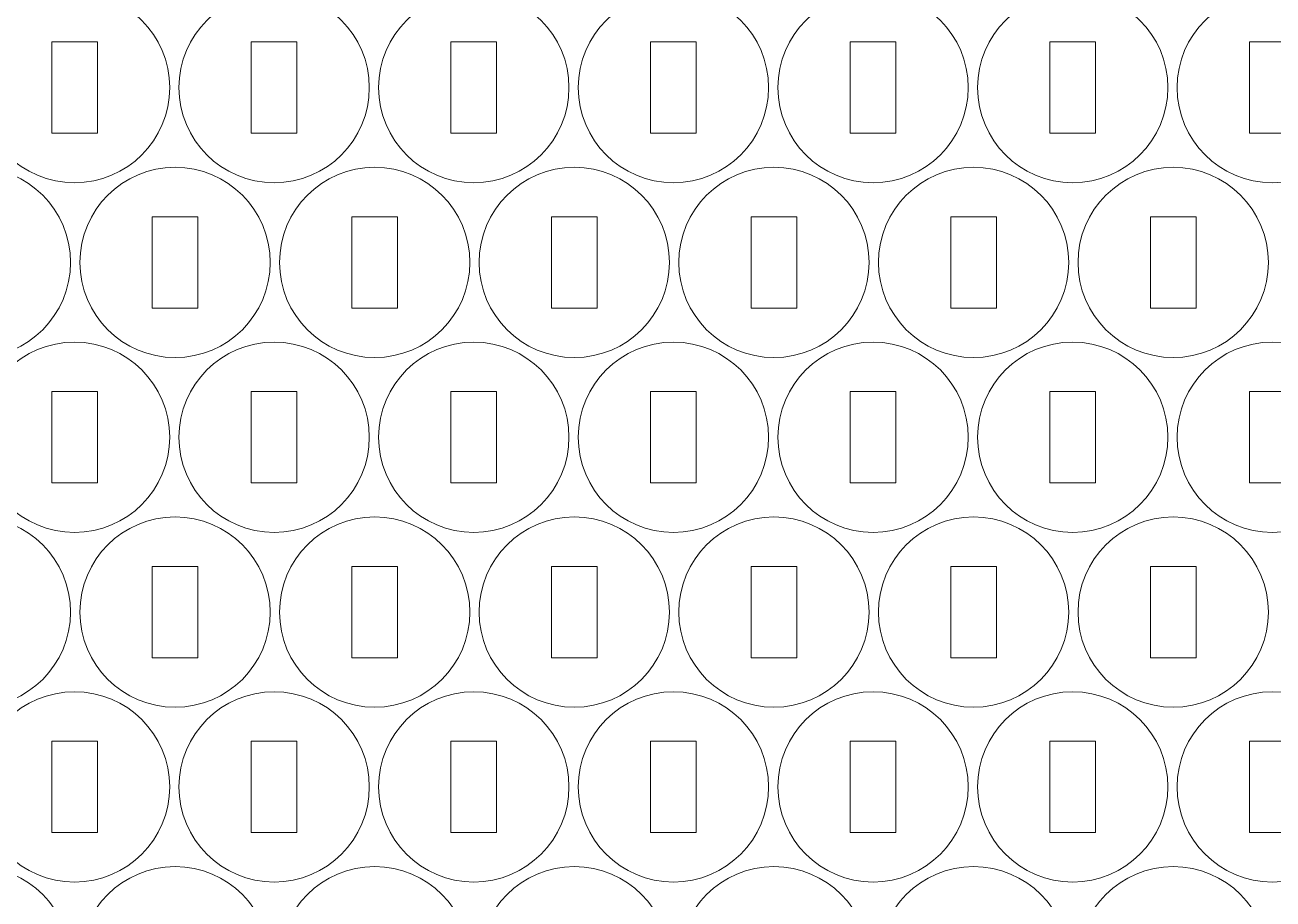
# Model space of a CAD drawing. Header units: millimetres. Extents: x -417 to 417, y -320 to 320.
# Drawn here: x -246.5 to -164.6, y -206.5 to -149.1 of the extents above; entities that cross this region are included whole.
import ezdxf

# ---------------------------------------------------------------- set-up
doc = ezdxf.new("R2010")
doc.units = ezdxf.units.MM
doc.header["$MEASUREMENT"] = 0
doc.layers.add('Camada 1', color=7, linetype='Continuous')

msp = doc.modelspace()

# ---------------------------------------------------------------- linework, layer by layer
at = {"layer": 'Camada 1', "lineweight": 20}
for points in [[(-243.2844, -146.978), (-239.8326, -146.978), (-237.0344, -149.7762), (-237.0344, -153.228), (-237.0344, -153.228), (-237.0344, -156.6798), (-239.8326, -159.478), (-243.2844, -159.478), (-243.2844, -159.478), (-246.7362, -159.478), (-249.5344, -156.6798), (-249.5344, -153.228), (-249.5344, -153.228), (-249.5344, -149.7762), (-246.7362, -146.978), (-243.2844, -146.978)], [(-230.1736, -146.978), (-226.7218, -146.978), (-223.9236, -149.7762), (-223.9236, -153.228), (-223.9236, -153.228), (-223.9236, -156.6798), (-226.7218, -159.478), (-230.1736, -159.478), (-230.1736, -159.478), (-233.6254, -159.478), (-236.4236, -156.6798), (-236.4236, -153.228), (-236.4236, -153.228), (-236.4236, -149.7762), (-233.6254, -146.978), (-230.1736, -146.978)], [(-217.0628, -146.978), (-213.611, -146.978), (-210.8128, -149.7762), (-210.8128, -153.228), (-210.8128, -153.228), (-210.8128, -156.6798), (-213.611, -159.478), (-217.0628, -159.478), (-217.0628, -159.478), (-220.5146, -159.478), (-223.3128, -156.6798), (-223.3128, -153.228), (-223.3128, -153.228), (-223.3128, -149.7762), (-220.5146, -146.978), (-217.0628, -146.978)], [(-203.952, -146.978), (-200.5002, -146.978), (-197.702, -149.7762), (-197.702, -153.228), (-197.702, -153.228), (-197.702, -156.6798), (-200.5002, -159.478), (-203.952, -159.478), (-203.952, -159.478), (-207.4038, -159.478), (-210.202, -156.6798), (-210.202, -153.228), (-210.202, -153.228), (-210.202, -149.7762), (-207.4038, -146.978), (-203.952, -146.978)], [(-190.8412, -146.978), (-187.3894, -146.978), (-184.5912, -149.7762), (-184.5912, -153.228), (-184.5912, -153.228), (-184.5912, -156.6798), (-187.3894, -159.478), (-190.8412, -159.478), (-190.8412, -159.478), (-194.293, -159.478), (-197.0912, -156.6798), (-197.0912, -153.228), (-197.0912, -153.228), (-197.0912, -149.7762), (-194.293, -146.978), (-190.8412, -146.978)], [(-177.7304, -146.978), (-174.2786, -146.978), (-171.4804, -149.7762), (-171.4804, -153.228), (-171.4804, -153.228), (-171.4804, -156.6798), (-174.2786, -159.478), (-177.7304, -159.478), (-177.7304, -159.478), (-181.1822, -159.478), (-183.9804, -156.6798), (-183.9804, -153.228), (-183.9804, -153.228), (-183.9804, -149.7762), (-181.1822, -146.978), (-177.7304, -146.978)], [(-164.6196, -146.978), (-161.1678, -146.978), (-158.3696, -149.7762), (-158.3696, -153.228), (-158.3696, -153.228), (-158.3696, -156.6798), (-161.1678, -159.478), (-164.6196, -159.478), (-164.6196, -159.478), (-168.0714, -159.478), (-170.8696, -156.6798), (-170.8696, -153.228), (-170.8696, -153.228), (-170.8696, -149.7762), (-168.0714, -146.978), (-164.6196, -146.978)], [(-244.7844, -150.228), (-244.7844, -150.228), (-241.7844, -150.228), (-241.7844, -150.228), (-241.7844, -150.228), (-241.7844, -150.228), (-241.7844, -156.228), (-241.7844, -156.228), (-241.7844, -156.228), (-241.7844, -156.228), (-244.7844, -156.228), (-244.7844, -156.228), (-244.7844, -156.228), (-244.7844, -156.228), (-244.7844, -150.228), (-244.7844, -150.228)], [(-231.6736, -150.228), (-231.6736, -150.228), (-228.6736, -150.228), (-228.6736, -150.228), (-228.6736, -150.228), (-228.6736, -150.228), (-228.6736, -156.228), (-228.6736, -156.228), (-228.6736, -156.228), (-228.6736, -156.228), (-231.6736, -156.228), (-231.6736, -156.228), (-231.6736, -156.228), (-231.6736, -156.228), (-231.6736, -150.228), (-231.6736, -150.228)], [(-218.5628, -150.228), (-218.5628, -150.228), (-215.5628, -150.228), (-215.5628, -150.228), (-215.5628, -150.228), (-215.5628, -150.228), (-215.5628, -156.228), (-215.5628, -156.228), (-215.5628, -156.228), (-215.5628, -156.228), (-218.5628, -156.228), (-218.5628, -156.228), (-218.5628, -156.228), (-218.5628, -156.228), (-218.5628, -150.228), (-218.5628, -150.228)], [(-205.452, -150.228), (-205.452, -150.228), (-202.452, -150.228), (-202.452, -150.228), (-202.452, -150.228), (-202.452, -150.228), (-202.452, -156.228), (-202.452, -156.228), (-202.452, -156.228), (-202.452, -156.228), (-205.452, -156.228), (-205.452, -156.228), (-205.452, -156.228), (-205.452, -156.228), (-205.452, -150.228), (-205.452, -150.228)], [(-192.3412, -150.228), (-192.3412, -150.228), (-189.3412, -150.228), (-189.3412, -150.228), (-189.3412, -150.228), (-189.3412, -150.228), (-189.3412, -156.228), (-189.3412, -156.228), (-189.3412, -156.228), (-189.3412, -156.228), (-192.3412, -156.228), (-192.3412, -156.228), (-192.3412, -156.228), (-192.3412, -156.228), (-192.3412, -150.228), (-192.3412, -150.228)], [(-179.2304, -150.228), (-179.2304, -150.228), (-176.2304, -150.228), (-176.2304, -150.228), (-176.2304, -150.228), (-176.2304, -150.228), (-176.2304, -156.228), (-176.2304, -156.228), (-176.2304, -156.228), (-176.2304, -156.228), (-179.2304, -156.228), (-179.2304, -156.228), (-179.2304, -156.228), (-179.2304, -156.228), (-179.2304, -150.228), (-179.2304, -150.228)], [(-166.1196, -150.228), (-166.1196, -150.228), (-163.1196, -150.228), (-163.1196, -150.228), (-163.1196, -150.228), (-163.1196, -150.228), (-163.1196, -156.228), (-163.1196, -156.228), (-163.1196, -156.228), (-163.1196, -156.228), (-166.1196, -156.228), (-166.1196, -156.228), (-166.1196, -156.228), (-166.1196, -156.228), (-166.1196, -150.228), (-166.1196, -150.228)], [(-249.7931, -158.4609), (-246.3413, -158.4609), (-243.5431, -161.2591), (-243.5431, -164.7109), (-243.5431, -164.7109), (-243.5431, -168.1627), (-246.3413, -170.9609), (-249.7931, -170.9609), (-249.7931, -170.9609), (-253.2449, -170.9609), (-256.0431, -168.1627), (-256.0431, -164.7109), (-256.0431, -164.7109), (-256.0431, -161.2591), (-253.2449, -158.4609), (-249.7931, -158.4609)], [(-236.6823, -158.4609), (-233.2305, -158.4609), (-230.4323, -161.2591), (-230.4323, -164.7109), (-230.4323, -164.7109), (-230.4323, -168.1627), (-233.2305, -170.9609), (-236.6823, -170.9609), (-236.6823, -170.9609), (-240.1341, -170.9609), (-242.9323, -168.1627), (-242.9323, -164.7109), (-242.9323, -164.7109), (-242.9323, -161.2591), (-240.1341, -158.4609), (-236.6823, -158.4609)], [(-223.5715, -158.4609), (-220.1197, -158.4609), (-217.3215, -161.2591), (-217.3215, -164.7109), (-217.3215, -164.7109), (-217.3215, -168.1627), (-220.1197, -170.9609), (-223.5715, -170.9609), (-223.5715, -170.9609), (-227.0233, -170.9609), (-229.8215, -168.1627), (-229.8215, -164.7109), (-229.8215, -164.7109), (-229.8215, -161.2591), (-227.0233, -158.4609), (-223.5715, -158.4609)], [(-210.4607, -158.4609), (-207.0089, -158.4609), (-204.2107, -161.2591), (-204.2107, -164.7109), (-204.2107, -164.7109), (-204.2107, -168.1627), (-207.0089, -170.9609), (-210.4607, -170.9609), (-210.4607, -170.9609), (-213.9125, -170.9609), (-216.7107, -168.1627), (-216.7107, -164.7109), (-216.7107, -164.7109), (-216.7107, -161.2591), (-213.9125, -158.4609), (-210.4607, -158.4609)], [(-197.3499, -158.4609), (-193.8981, -158.4609), (-191.0999, -161.2591), (-191.0999, -164.7109), (-191.0999, -164.7109), (-191.0999, -168.1627), (-193.8981, -170.9609), (-197.3499, -170.9609), (-197.3499, -170.9609), (-200.8017, -170.9609), (-203.5999, -168.1627), (-203.5999, -164.7109), (-203.5999, -164.7109), (-203.5999, -161.2591), (-200.8017, -158.4609), (-197.3499, -158.4609)], [(-184.2391, -158.4609), (-180.7873, -158.4609), (-177.9891, -161.2591), (-177.9891, -164.7109), (-177.9891, -164.7109), (-177.9891, -168.1627), (-180.7873, -170.9609), (-184.2391, -170.9609), (-184.2391, -170.9609), (-187.6909, -170.9609), (-190.4891, -168.1627), (-190.4891, -164.7109), (-190.4891, -164.7109), (-190.4891, -161.2591), (-187.6909, -158.4609), (-184.2391, -158.4609)], [(-171.1283, -158.4609), (-167.6765, -158.4609), (-164.8783, -161.2591), (-164.8783, -164.7109), (-164.8783, -164.7109), (-164.8783, -168.1627), (-167.6765, -170.9609), (-171.1283, -170.9609), (-171.1283, -170.9609), (-174.5801, -170.9609), (-177.3783, -168.1627), (-177.3783, -164.7109), (-177.3783, -164.7109), (-177.3783, -161.2591), (-174.5801, -158.4609), (-171.1283, -158.4609)], [(-238.1823, -161.7109), (-238.1823, -161.7109), (-235.1823, -161.7109), (-235.1823, -161.7109), (-235.1823, -161.7109), (-235.1823, -161.7109), (-235.1823, -167.7109), (-235.1823, -167.7109), (-235.1823, -167.7109), (-235.1823, -167.7109), (-238.1823, -167.7109), (-238.1823, -167.7109), (-238.1823, -167.7109), (-238.1823, -167.7109), (-238.1823, -161.7109), (-238.1823, -161.7109)], [(-225.0715, -161.7109), (-225.0715, -161.7109), (-222.0715, -161.7109), (-222.0715, -161.7109), (-222.0715, -161.7109), (-222.0715, -161.7109), (-222.0715, -167.7109), (-222.0715, -167.7109), (-222.0715, -167.7109), (-222.0715, -167.7109), (-225.0715, -167.7109), (-225.0715, -167.7109), (-225.0715, -167.7109), (-225.0715, -167.7109), (-225.0715, -161.7109), (-225.0715, -161.7109)], [(-211.9607, -161.7109), (-211.9607, -161.7109), (-208.9607, -161.7109), (-208.9607, -161.7109), (-208.9607, -161.7109), (-208.9607, -161.7109), (-208.9607, -167.7109), (-208.9607, -167.7109), (-208.9607, -167.7109), (-208.9607, -167.7109), (-211.9607, -167.7109), (-211.9607, -167.7109), (-211.9607, -167.7109), (-211.9607, -167.7109), (-211.9607, -161.7109), (-211.9607, -161.7109)], [(-198.8499, -161.7109), (-198.8499, -161.7109), (-195.8499, -161.7109), (-195.8499, -161.7109), (-195.8499, -161.7109), (-195.8499, -161.7109), (-195.8499, -167.7109), (-195.8499, -167.7109), (-195.8499, -167.7109), (-195.8499, -167.7109), (-198.8499, -167.7109), (-198.8499, -167.7109), (-198.8499, -167.7109), (-198.8499, -167.7109), (-198.8499, -161.7109), (-198.8499, -161.7109)], [(-185.7391, -161.7109), (-185.7391, -161.7109), (-182.7391, -161.7109), (-182.7391, -161.7109), (-182.7391, -161.7109), (-182.7391, -161.7109), (-182.7391, -167.7109), (-182.7391, -167.7109), (-182.7391, -167.7109), (-182.7391, -167.7109), (-185.7391, -167.7109), (-185.7391, -167.7109), (-185.7391, -167.7109), (-185.7391, -167.7109), (-185.7391, -161.7109), (-185.7391, -161.7109)], [(-172.6283, -161.7109), (-172.6283, -161.7109), (-169.6283, -161.7109), (-169.6283, -161.7109), (-169.6283, -161.7109), (-169.6283, -161.7109), (-169.6283, -167.7109), (-169.6283, -167.7109), (-169.6283, -167.7109), (-169.6283, -167.7109), (-172.6283, -167.7109), (-172.6283, -167.7109), (-172.6283, -167.7109), (-172.6283, -167.7109), (-172.6283, -161.7109), (-172.6283, -161.7109)], [(-243.2844, -169.9438), (-239.8326, -169.9438), (-237.0344, -172.742), (-237.0344, -176.1938), (-237.0344, -176.1938), (-237.0344, -179.6456), (-239.8326, -182.4438), (-243.2844, -182.4438), (-243.2844, -182.4438), (-246.7362, -182.4438), (-249.5344, -179.6456), (-249.5344, -176.1938), (-249.5344, -176.1938), (-249.5344, -172.742), (-246.7362, -169.9438), (-243.2844, -169.9438)], [(-230.1736, -169.9438), (-226.7218, -169.9438), (-223.9236, -172.742), (-223.9236, -176.1938), (-223.9236, -176.1938), (-223.9236, -179.6456), (-226.7218, -182.4438), (-230.1736, -182.4438), (-230.1736, -182.4438), (-233.6254, -182.4438), (-236.4236, -179.6456), (-236.4236, -176.1938), (-236.4236, -176.1938), (-236.4236, -172.742), (-233.6254, -169.9438), (-230.1736, -169.9438)], [(-217.0628, -169.9438), (-213.611, -169.9438), (-210.8128, -172.742), (-210.8128, -176.1938), (-210.8128, -176.1938), (-210.8128, -179.6456), (-213.611, -182.4438), (-217.0628, -182.4438), (-217.0628, -182.4438), (-220.5146, -182.4438), (-223.3128, -179.6456), (-223.3128, -176.1938), (-223.3128, -176.1938), (-223.3128, -172.742), (-220.5146, -169.9438), (-217.0628, -169.9438)], [(-203.952, -169.9438), (-200.5002, -169.9438), (-197.702, -172.742), (-197.702, -176.1938), (-197.702, -176.1938), (-197.702, -179.6456), (-200.5002, -182.4438), (-203.952, -182.4438), (-203.952, -182.4438), (-207.4038, -182.4438), (-210.202, -179.6456), (-210.202, -176.1938), (-210.202, -176.1938), (-210.202, -172.742), (-207.4038, -169.9438), (-203.952, -169.9438)], [(-190.8412, -169.9438), (-187.3894, -169.9438), (-184.5912, -172.742), (-184.5912, -176.1938), (-184.5912, -176.1938), (-184.5912, -179.6456), (-187.3894, -182.4438), (-190.8412, -182.4438), (-190.8412, -182.4438), (-194.293, -182.4438), (-197.0912, -179.6456), (-197.0912, -176.1938), (-197.0912, -176.1938), (-197.0912, -172.742), (-194.293, -169.9438), (-190.8412, -169.9438)], [(-177.7304, -169.9438), (-174.2786, -169.9438), (-171.4804, -172.742), (-171.4804, -176.1938), (-171.4804, -176.1938), (-171.4804, -179.6456), (-174.2786, -182.4438), (-177.7304, -182.4438), (-177.7304, -182.4438), (-181.1822, -182.4438), (-183.9804, -179.6456), (-183.9804, -176.1938), (-183.9804, -176.1938), (-183.9804, -172.742), (-181.1822, -169.9438), (-177.7304, -169.9438)], [(-164.6196, -169.9438), (-161.1678, -169.9438), (-158.3696, -172.742), (-158.3696, -176.1938), (-158.3696, -176.1938), (-158.3696, -179.6456), (-161.1678, -182.4438), (-164.6196, -182.4438), (-164.6196, -182.4438), (-168.0714, -182.4438), (-170.8696, -179.6456), (-170.8696, -176.1938), (-170.8696, -176.1938), (-170.8696, -172.742), (-168.0714, -169.9438), (-164.6196, -169.9438)], [(-244.7844, -173.1938), (-244.7844, -173.1938), (-241.7844, -173.1938), (-241.7844, -173.1938), (-241.7844, -173.1938), (-241.7844, -173.1938), (-241.7844, -179.1938), (-241.7844, -179.1938), (-241.7844, -179.1938), (-241.7844, -179.1938), (-244.7844, -179.1938), (-244.7844, -179.1938), (-244.7844, -179.1938), (-244.7844, -179.1938), (-244.7844, -173.1938), (-244.7844, -173.1938)], [(-231.6736, -173.1938), (-231.6736, -173.1938), (-228.6736, -173.1938), (-228.6736, -173.1938), (-228.6736, -173.1938), (-228.6736, -173.1938), (-228.6736, -179.1938), (-228.6736, -179.1938), (-228.6736, -179.1938), (-228.6736, -179.1938), (-231.6736, -179.1938), (-231.6736, -179.1938), (-231.6736, -179.1938), (-231.6736, -179.1938), (-231.6736, -173.1938), (-231.6736, -173.1938)], [(-218.5628, -173.1938), (-218.5628, -173.1938), (-215.5628, -173.1938), (-215.5628, -173.1938), (-215.5628, -173.1938), (-215.5628, -173.1938), (-215.5628, -179.1938), (-215.5628, -179.1938), (-215.5628, -179.1938), (-215.5628, -179.1938), (-218.5628, -179.1938), (-218.5628, -179.1938), (-218.5628, -179.1938), (-218.5628, -179.1938), (-218.5628, -173.1938), (-218.5628, -173.1938)], [(-205.452, -173.1938), (-205.452, -173.1938), (-202.452, -173.1938), (-202.452, -173.1938), (-202.452, -173.1938), (-202.452, -173.1938), (-202.452, -179.1938), (-202.452, -179.1938), (-202.452, -179.1938), (-202.452, -179.1938), (-205.452, -179.1938), (-205.452, -179.1938), (-205.452, -179.1938), (-205.452, -179.1938), (-205.452, -173.1938), (-205.452, -173.1938)], [(-192.3412, -173.1938), (-192.3412, -173.1938), (-189.3412, -173.1938), (-189.3412, -173.1938), (-189.3412, -173.1938), (-189.3412, -173.1938), (-189.3412, -179.1938), (-189.3412, -179.1938), (-189.3412, -179.1938), (-189.3412, -179.1938), (-192.3412, -179.1938), (-192.3412, -179.1938), (-192.3412, -179.1938), (-192.3412, -179.1938), (-192.3412, -173.1938), (-192.3412, -173.1938)], [(-179.2304, -173.1938), (-179.2304, -173.1938), (-176.2304, -173.1938), (-176.2304, -173.1938), (-176.2304, -173.1938), (-176.2304, -173.1938), (-176.2304, -179.1938), (-176.2304, -179.1938), (-176.2304, -179.1938), (-176.2304, -179.1938), (-179.2304, -179.1938), (-179.2304, -179.1938), (-179.2304, -179.1938), (-179.2304, -179.1938), (-179.2304, -173.1938), (-179.2304, -173.1938)], [(-166.1196, -173.1938), (-166.1196, -173.1938), (-163.1196, -173.1938), (-163.1196, -173.1938), (-163.1196, -173.1938), (-163.1196, -173.1938), (-163.1196, -179.1938), (-163.1196, -179.1938), (-163.1196, -179.1938), (-163.1196, -179.1938), (-166.1196, -179.1938), (-166.1196, -179.1938), (-166.1196, -179.1938), (-166.1196, -179.1938), (-166.1196, -173.1938), (-166.1196, -173.1938)], [(-249.7931, -181.4267), (-246.3413, -181.4267), (-243.5431, -184.2249), (-243.5431, -187.6767), (-243.5431, -187.6767), (-243.5431, -191.1285), (-246.3413, -193.9267), (-249.7931, -193.9267), (-249.7931, -193.9267), (-253.2449, -193.9267), (-256.0431, -191.1285), (-256.0431, -187.6767), (-256.0431, -187.6767), (-256.0431, -184.2249), (-253.2449, -181.4267), (-249.7931, -181.4267)], [(-236.6823, -181.4267), (-233.2305, -181.4267), (-230.4323, -184.2249), (-230.4323, -187.6767), (-230.4323, -187.6767), (-230.4323, -191.1285), (-233.2305, -193.9267), (-236.6823, -193.9267), (-236.6823, -193.9267), (-240.1341, -193.9267), (-242.9323, -191.1285), (-242.9323, -187.6767), (-242.9323, -187.6767), (-242.9323, -184.2249), (-240.1341, -181.4267), (-236.6823, -181.4267)], [(-223.5715, -181.4267), (-220.1197, -181.4267), (-217.3215, -184.2249), (-217.3215, -187.6767), (-217.3215, -187.6767), (-217.3215, -191.1285), (-220.1197, -193.9267), (-223.5715, -193.9267), (-223.5715, -193.9267), (-227.0233, -193.9267), (-229.8215, -191.1285), (-229.8215, -187.6767), (-229.8215, -187.6767), (-229.8215, -184.2249), (-227.0233, -181.4267), (-223.5715, -181.4267)], [(-210.4607, -181.4267), (-207.0089, -181.4267), (-204.2107, -184.2249), (-204.2107, -187.6767), (-204.2107, -187.6767), (-204.2107, -191.1285), (-207.0089, -193.9267), (-210.4607, -193.9267), (-210.4607, -193.9267), (-213.9125, -193.9267), (-216.7107, -191.1285), (-216.7107, -187.6767), (-216.7107, -187.6767), (-216.7107, -184.2249), (-213.9125, -181.4267), (-210.4607, -181.4267)], [(-197.3499, -181.4267), (-193.8981, -181.4267), (-191.0999, -184.2249), (-191.0999, -187.6767), (-191.0999, -187.6767), (-191.0999, -191.1285), (-193.8981, -193.9267), (-197.3499, -193.9267), (-197.3499, -193.9267), (-200.8017, -193.9267), (-203.5999, -191.1285), (-203.5999, -187.6767), (-203.5999, -187.6767), (-203.5999, -184.2249), (-200.8017, -181.4267), (-197.3499, -181.4267)], [(-184.2391, -181.4267), (-180.7873, -181.4267), (-177.9891, -184.2249), (-177.9891, -187.6767), (-177.9891, -187.6767), (-177.9891, -191.1285), (-180.7873, -193.9267), (-184.2391, -193.9267), (-184.2391, -193.9267), (-187.6909, -193.9267), (-190.4891, -191.1285), (-190.4891, -187.6767), (-190.4891, -187.6767), (-190.4891, -184.2249), (-187.6909, -181.4267), (-184.2391, -181.4267)], [(-171.1283, -181.4267), (-167.6765, -181.4267), (-164.8783, -184.2249), (-164.8783, -187.6767), (-164.8783, -187.6767), (-164.8783, -191.1285), (-167.6765, -193.9267), (-171.1283, -193.9267), (-171.1283, -193.9267), (-174.5801, -193.9267), (-177.3783, -191.1285), (-177.3783, -187.6767), (-177.3783, -187.6767), (-177.3783, -184.2249), (-174.5801, -181.4267), (-171.1283, -181.4267)], [(-238.1823, -184.6767), (-238.1823, -184.6767), (-235.1823, -184.6767), (-235.1823, -184.6767), (-235.1823, -184.6767), (-235.1823, -184.6767), (-235.1823, -190.6767), (-235.1823, -190.6767), (-235.1823, -190.6767), (-235.1823, -190.6767), (-238.1823, -190.6767), (-238.1823, -190.6767), (-238.1823, -190.6767), (-238.1823, -190.6767), (-238.1823, -184.6767), (-238.1823, -184.6767)], [(-225.0715, -184.6767), (-225.0715, -184.6767), (-222.0715, -184.6767), (-222.0715, -184.6767), (-222.0715, -184.6767), (-222.0715, -184.6767), (-222.0715, -190.6767), (-222.0715, -190.6767), (-222.0715, -190.6767), (-222.0715, -190.6767), (-225.0715, -190.6767), (-225.0715, -190.6767), (-225.0715, -190.6767), (-225.0715, -190.6767), (-225.0715, -184.6767), (-225.0715, -184.6767)], [(-211.9607, -184.6767), (-211.9607, -184.6767), (-208.9607, -184.6767), (-208.9607, -184.6767), (-208.9607, -184.6767), (-208.9607, -184.6767), (-208.9607, -190.6767), (-208.9607, -190.6767), (-208.9607, -190.6767), (-208.9607, -190.6767), (-211.9607, -190.6767), (-211.9607, -190.6767), (-211.9607, -190.6767), (-211.9607, -190.6767), (-211.9607, -184.6767), (-211.9607, -184.6767)], [(-198.8499, -184.6767), (-198.8499, -184.6767), (-195.8499, -184.6767), (-195.8499, -184.6767), (-195.8499, -184.6767), (-195.8499, -184.6767), (-195.8499, -190.6767), (-195.8499, -190.6767), (-195.8499, -190.6767), (-195.8499, -190.6767), (-198.8499, -190.6767), (-198.8499, -190.6767), (-198.8499, -190.6767), (-198.8499, -190.6767), (-198.8499, -184.6767), (-198.8499, -184.6767)], [(-185.7391, -184.6767), (-185.7391, -184.6767), (-182.7391, -184.6767), (-182.7391, -184.6767), (-182.7391, -184.6767), (-182.7391, -184.6767), (-182.7391, -190.6767), (-182.7391, -190.6767), (-182.7391, -190.6767), (-182.7391, -190.6767), (-185.7391, -190.6767), (-185.7391, -190.6767), (-185.7391, -190.6767), (-185.7391, -190.6767), (-185.7391, -184.6767), (-185.7391, -184.6767)], [(-172.6283, -184.6767), (-172.6283, -184.6767), (-169.6283, -184.6767), (-169.6283, -184.6767), (-169.6283, -184.6767), (-169.6283, -184.6767), (-169.6283, -190.6767), (-169.6283, -190.6767), (-169.6283, -190.6767), (-169.6283, -190.6767), (-172.6283, -190.6767), (-172.6283, -190.6767), (-172.6283, -190.6767), (-172.6283, -190.6767), (-172.6283, -184.6767), (-172.6283, -184.6767)], [(-243.2844, -192.9096), (-239.8326, -192.9096), (-237.0344, -195.7078), (-237.0344, -199.1596), (-237.0344, -199.1596), (-237.0344, -202.6114), (-239.8326, -205.4096), (-243.2844, -205.4096), (-243.2844, -205.4096), (-246.7362, -205.4096), (-249.5344, -202.6114), (-249.5344, -199.1596), (-249.5344, -199.1596), (-249.5344, -195.7078), (-246.7362, -192.9096), (-243.2844, -192.9096)], [(-230.1736, -192.9096), (-226.7218, -192.9096), (-223.9236, -195.7078), (-223.9236, -199.1596), (-223.9236, -199.1596), (-223.9236, -202.6114), (-226.7218, -205.4096), (-230.1736, -205.4096), (-230.1736, -205.4096), (-233.6254, -205.4096), (-236.4236, -202.6114), (-236.4236, -199.1596), (-236.4236, -199.1596), (-236.4236, -195.7078), (-233.6254, -192.9096), (-230.1736, -192.9096)], [(-217.0628, -192.9096), (-213.611, -192.9096), (-210.8128, -195.7078), (-210.8128, -199.1596), (-210.8128, -199.1596), (-210.8128, -202.6114), (-213.611, -205.4096), (-217.0628, -205.4096), (-217.0628, -205.4096), (-220.5146, -205.4096), (-223.3128, -202.6114), (-223.3128, -199.1596), (-223.3128, -199.1596), (-223.3128, -195.7078), (-220.5146, -192.9096), (-217.0628, -192.9096)], [(-203.952, -192.9096), (-200.5002, -192.9096), (-197.702, -195.7078), (-197.702, -199.1596), (-197.702, -199.1596), (-197.702, -202.6114), (-200.5002, -205.4096), (-203.952, -205.4096), (-203.952, -205.4096), (-207.4038, -205.4096), (-210.202, -202.6114), (-210.202, -199.1596), (-210.202, -199.1596), (-210.202, -195.7078), (-207.4038, -192.9096), (-203.952, -192.9096)], [(-190.8412, -192.9096), (-187.3894, -192.9096), (-184.5912, -195.7078), (-184.5912, -199.1596), (-184.5912, -199.1596), (-184.5912, -202.6114), (-187.3894, -205.4096), (-190.8412, -205.4096), (-190.8412, -205.4096), (-194.293, -205.4096), (-197.0912, -202.6114), (-197.0912, -199.1596), (-197.0912, -199.1596), (-197.0912, -195.7078), (-194.293, -192.9096), (-190.8412, -192.9096)], [(-177.7304, -192.9096), (-174.2786, -192.9096), (-171.4804, -195.7078), (-171.4804, -199.1596), (-171.4804, -199.1596), (-171.4804, -202.6114), (-174.2786, -205.4096), (-177.7304, -205.4096), (-177.7304, -205.4096), (-181.1822, -205.4096), (-183.9804, -202.6114), (-183.9804, -199.1596), (-183.9804, -199.1596), (-183.9804, -195.7078), (-181.1822, -192.9096), (-177.7304, -192.9096)], [(-164.6196, -192.9096), (-161.1678, -192.9096), (-158.3696, -195.7078), (-158.3696, -199.1596), (-158.3696, -199.1596), (-158.3696, -202.6114), (-161.1678, -205.4096), (-164.6196, -205.4096), (-164.6196, -205.4096), (-168.0714, -205.4096), (-170.8696, -202.6114), (-170.8696, -199.1596), (-170.8696, -199.1596), (-170.8696, -195.7078), (-168.0714, -192.9096), (-164.6196, -192.9096)], [(-244.7844, -196.1596), (-244.7844, -196.1596), (-241.7844, -196.1596), (-241.7844, -196.1596), (-241.7844, -196.1596), (-241.7844, -196.1596), (-241.7844, -202.1596), (-241.7844, -202.1596), (-241.7844, -202.1596), (-241.7844, -202.1596), (-244.7844, -202.1596), (-244.7844, -202.1596), (-244.7844, -202.1596), (-244.7844, -202.1596), (-244.7844, -196.1596), (-244.7844, -196.1596)], [(-231.6736, -196.1596), (-231.6736, -196.1596), (-228.6736, -196.1596), (-228.6736, -196.1596), (-228.6736, -196.1596), (-228.6736, -196.1596), (-228.6736, -202.1596), (-228.6736, -202.1596), (-228.6736, -202.1596), (-228.6736, -202.1596), (-231.6736, -202.1596), (-231.6736, -202.1596), (-231.6736, -202.1596), (-231.6736, -202.1596), (-231.6736, -196.1596), (-231.6736, -196.1596)], [(-218.5628, -196.1596), (-218.5628, -196.1596), (-215.5628, -196.1596), (-215.5628, -196.1596), (-215.5628, -196.1596), (-215.5628, -196.1596), (-215.5628, -202.1596), (-215.5628, -202.1596), (-215.5628, -202.1596), (-215.5628, -202.1596), (-218.5628, -202.1596), (-218.5628, -202.1596), (-218.5628, -202.1596), (-218.5628, -202.1596), (-218.5628, -196.1596), (-218.5628, -196.1596)], [(-205.452, -196.1596), (-205.452, -196.1596), (-202.452, -196.1596), (-202.452, -196.1596), (-202.452, -196.1596), (-202.452, -196.1596), (-202.452, -202.1596), (-202.452, -202.1596), (-202.452, -202.1596), (-202.452, -202.1596), (-205.452, -202.1596), (-205.452, -202.1596), (-205.452, -202.1596), (-205.452, -202.1596), (-205.452, -196.1596), (-205.452, -196.1596)], [(-192.3412, -196.1596), (-192.3412, -196.1596), (-189.3412, -196.1596), (-189.3412, -196.1596), (-189.3412, -196.1596), (-189.3412, -196.1596), (-189.3412, -202.1596), (-189.3412, -202.1596), (-189.3412, -202.1596), (-189.3412, -202.1596), (-192.3412, -202.1596), (-192.3412, -202.1596), (-192.3412, -202.1596), (-192.3412, -202.1596), (-192.3412, -196.1596), (-192.3412, -196.1596)], [(-179.2304, -196.1596), (-179.2304, -196.1596), (-176.2304, -196.1596), (-176.2304, -196.1596), (-176.2304, -196.1596), (-176.2304, -196.1596), (-176.2304, -202.1596), (-176.2304, -202.1596), (-176.2304, -202.1596), (-176.2304, -202.1596), (-179.2304, -202.1596), (-179.2304, -202.1596), (-179.2304, -202.1596), (-179.2304, -202.1596), (-179.2304, -196.1596), (-179.2304, -196.1596)], [(-166.1196, -196.1596), (-166.1196, -196.1596), (-163.1196, -196.1596), (-163.1196, -196.1596), (-163.1196, -196.1596), (-163.1196, -196.1596), (-163.1196, -202.1596), (-163.1196, -202.1596), (-163.1196, -202.1596), (-163.1196, -202.1596), (-166.1196, -202.1596), (-166.1196, -202.1596), (-166.1196, -202.1596), (-166.1196, -202.1596), (-166.1196, -196.1596), (-166.1196, -196.1596)], [(-249.7931, -204.3925), (-246.3413, -204.3925), (-243.5431, -207.1907), (-243.5431, -210.6425), (-243.5431, -210.6425), (-243.5431, -214.0943), (-246.3413, -216.8925), (-249.7931, -216.8925), (-249.7931, -216.8925), (-253.2449, -216.8925), (-256.0431, -214.0943), (-256.0431, -210.6425), (-256.0431, -210.6425), (-256.0431, -207.1907), (-253.2449, -204.3925), (-249.7931, -204.3925)], [(-236.6823, -204.3925), (-233.2305, -204.3925), (-230.4323, -207.1907), (-230.4323, -210.6425), (-230.4323, -210.6425), (-230.4323, -214.0943), (-233.2305, -216.8925), (-236.6823, -216.8925), (-236.6823, -216.8925), (-240.1341, -216.8925), (-242.9323, -214.0943), (-242.9323, -210.6425), (-242.9323, -210.6425), (-242.9323, -207.1907), (-240.1341, -204.3925), (-236.6823, -204.3925)], [(-223.5715, -204.3925), (-220.1197, -204.3925), (-217.3215, -207.1907), (-217.3215, -210.6425), (-217.3215, -210.6425), (-217.3215, -214.0943), (-220.1197, -216.8925), (-223.5715, -216.8925), (-223.5715, -216.8925), (-227.0233, -216.8925), (-229.8215, -214.0943), (-229.8215, -210.6425), (-229.8215, -210.6425), (-229.8215, -207.1907), (-227.0233, -204.3925), (-223.5715, -204.3925)], [(-210.4607, -204.3925), (-207.0089, -204.3925), (-204.2107, -207.1907), (-204.2107, -210.6425), (-204.2107, -210.6425), (-204.2107, -214.0943), (-207.0089, -216.8925), (-210.4607, -216.8925), (-210.4607, -216.8925), (-213.9125, -216.8925), (-216.7107, -214.0943), (-216.7107, -210.6425), (-216.7107, -210.6425), (-216.7107, -207.1907), (-213.9125, -204.3925), (-210.4607, -204.3925)], [(-197.3499, -204.3925), (-193.8981, -204.3925), (-191.0999, -207.1907), (-191.0999, -210.6425), (-191.0999, -210.6425), (-191.0999, -214.0943), (-193.8981, -216.8925), (-197.3499, -216.8925), (-197.3499, -216.8925), (-200.8017, -216.8925), (-203.5999, -214.0943), (-203.5999, -210.6425), (-203.5999, -210.6425), (-203.5999, -207.1907), (-200.8017, -204.3925), (-197.3499, -204.3925)], [(-184.2391, -204.3925), (-180.7873, -204.3925), (-177.9891, -207.1907), (-177.9891, -210.6425), (-177.9891, -210.6425), (-177.9891, -214.0943), (-180.7873, -216.8925), (-184.2391, -216.8925), (-184.2391, -216.8925), (-187.6909, -216.8925), (-190.4891, -214.0943), (-190.4891, -210.6425), (-190.4891, -210.6425), (-190.4891, -207.1907), (-187.6909, -204.3925), (-184.2391, -204.3925)], [(-171.1283, -204.3925), (-167.6765, -204.3925), (-164.8783, -207.1907), (-164.8783, -210.6425), (-164.8783, -210.6425), (-164.8783, -214.0943), (-167.6765, -216.8925), (-171.1283, -216.8925), (-171.1283, -216.8925), (-174.5801, -216.8925), (-177.3783, -214.0943), (-177.3783, -210.6425), (-177.3783, -210.6425), (-177.3783, -207.1907), (-174.5801, -204.3925), (-171.1283, -204.3925)]]:
    msp.add_open_spline(points, degree=3, knots=[0, 0, 0, 0, 0.2, 0.2, 0.2, 0.2, 0.4, 0.4, 0.4, 0.4, 0.6, 0.6, 0.6, 0.6, 1, 1, 1, 1], dxfattribs=at)

doc.saveas('drawing.dxf')
